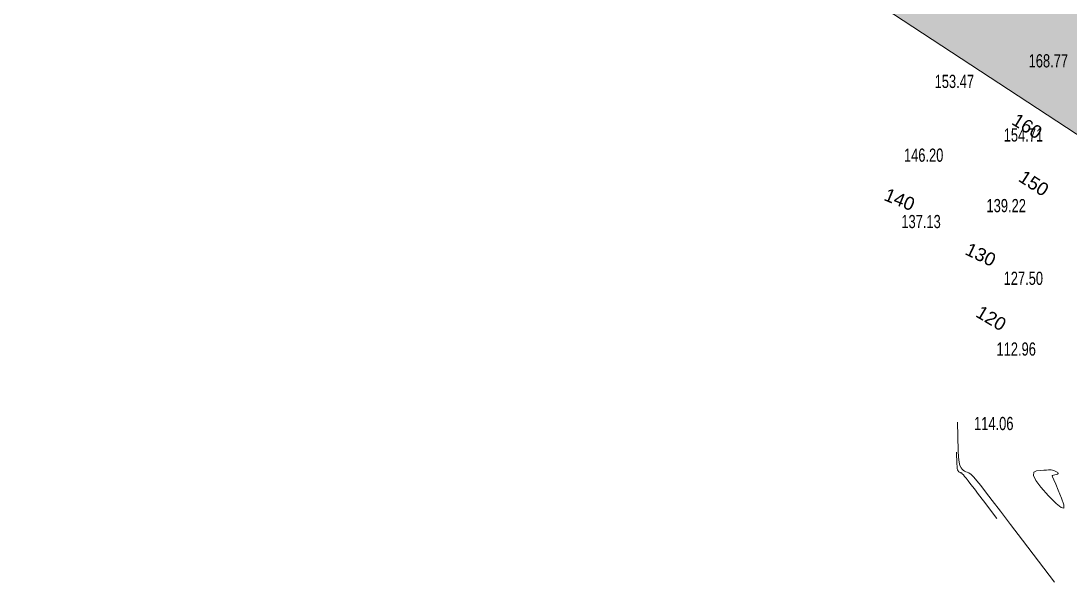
# Model space of a CAD drawing. Header units: metres. Extents: x 431006 to 434411, y 2469261 to 2473208.
# Drawn here: x 432173 to 432491.3, y 2469605 to 2469775.3 of the extents above; entities that cross this region are included whole.
import ezdxf
from ezdxf.enums import TextEntityAlignment as Align

# ---------------------------------------------------------------- set-up
doc = ezdxf.new("R2010")
doc.units = ezdxf.units.M
doc.header["$MEASUREMENT"] = 0
for name, color, linetype, lineweight in [('CAO DO', 8, 'Continuous', 18), ('MH_DongMuc', 8, 'Continuous', 18), ('MH_DongMuc_Con', 8, 'Continuous', 18), ('ranh gioi thuc vat-ks', 8, 'RAO_T_VAT', 18), ('thuc vat-ks', 8, 'Continuous', 18)]:
    doc.layers.add(name, color=color, linetype=linetype, lineweight=lineweight)
doc.styles.get("Standard").update_dxf_attribs({"font": 'arial.ttf'})
doc.linetypes.add('RAO_T_VAT', pattern='A,0,[133,ltypeshp.shx,S=0.34,R=0,X=-0.17,Y=0],-2,[133,ltypeshp.shx,S=0.08,R=0,X=0,Y=0],-1.5,[133,ltypeshp.shx,S=0.08,R=0,X=0,Y=0],-1.5,[133,ltypeshp.shx,S=0.08,R=0,X=0,Y=0],-2', length=7)

msp = doc.modelspace()

# ---------------------------------------------------------------- hatches: boundary and pattern name
at = {"layer": 'thuc vat-ks'}
h = msp.add_hatch(dxfattribs=at)
h.set_pattern_fill('217B', color=8, scale=20, style=0, pattern_type=2)
h.set_pattern_definition([(0, (14.8, 7.6), (0, 20), [0, -20]), (0, (14.76, 7.848), (0, 20), [0, -20]), (0, (14.648, 8.07), (0, 20), [0, -20]), (0, (14.47, 8.248), (0, 20), [0, -20]), (0, (14.248, 8.36), (0, 20), [0, -20]), (0, (14, 8.4), (0, 20), [0, -20]), (0, (13.752, 8.36), (0, 20), [0, -20]), (0, (13.53, 8.248), (0, 20), [0, -20]), (0, (13.352, 8.07), (0, 20), [0, -20]), (0, (13.24, 7.848), (0, 20), [0, -20]), (0, (13.2, 7.6), (0, 20), [0, -20]), (0, (13.24, 7.352), (0, 20), [0, -20]), (0, (13.352, 7.13), (0, 20), [0, -20]), (0, (13.53, 6.952), (0, 20), [0, -20]), (0, (13.752, 6.84), (0, 20), [0, -20]), (0, (14, 6.8), (0, 20), [0, -20]), (0, (14.248, 6.84), (0, 20), [0, -20]), (0, (14.47, 6.952), (0, 20), [0, -20]), (0, (14.648, 7.13), (0, 20), [0, -20]), (0, (14.76, 7.352), (0, 20), [0, -20]), (0, (6.76, 15.352), (0, 20), [0, -20]), (0, (6.648, 15.13), (0, 20), [0, -20]), (0, (6.47, 14.952), (0, 20), [0, -20]), (0, (6.248, 14.84), (0, 20), [0, -20]), (0, (6, 14.8), (0, 20), [0, -20]), (0, (5.752, 14.84), (0, 20), [0, -20]), (0, (5.53, 14.952), (0, 20), [0, -20]), (0, (5.352, 15.13), (0, 20), [0, -20]), (0, (5.24, 15.352), (0, 20), [0, -20]), (0, (5.2, 15.6), (0, 20), [0, -20]), (0, (5.24, 15.848), (0, 20), [0, -20]), (0, (5.352, 16.07), (0, 20), [0, -20]), (0, (5.53, 16.248), (0, 20), [0, -20]), (0, (5.752, 16.36), (0, 20), [0, -20]), (0, (6, 16.4), (0, 20), [0, -20]), (0, (6.248, 16.36), (0, 20), [0, -20]), (0, (6.47, 16.248), (0, 20), [0, -20]), (0, (6.648, 16.07), (0, 20), [0, -20]), (0, (6.76, 15.848), (0, 20), [0, -20]), (0, (6.8, 15.6), (0, 20), [0, -20]), (0, (14, 4), (0, 20), [1.086, -18.914]), (0, (6, 12), (0, 20), [1.086, -18.914]), (90, (14, 4), (-20, 1e-15), [2.8, -17.2]), (90, (6, 12), (-20, 1e-15), [2.8, -17.2])])
h.paths.add_polyline_path([(432180.37, 2469969.08), (432429.02, 2469783.26), (432507.91, 2469731.41), (432528.24, 2469733.83), (432561.32, 2469754.44), (432634.45, 2469865.28), (432626.68, 2469886.61), (432562.6, 2469916.67), (432524.68, 2469951), (432448.67, 2469998.66), (432422.73, 2470028.05), (432390.35, 2470047.11), (432340.88, 2470081.61), (432300.67, 2470135.95), (432281.32, 2470179.79), (432245.98, 2470231.97), (432226.01, 2470235.7), (432198.53, 2470248.97), (432169.01, 2470281.63), (432135.72, 2470306.95), (432118.88, 2470332.48), (432111.38, 2470356.64), (432122.51, 2470374.06), (432141.75, 2470385.47), (432184.43, 2470371.88), (432214.97, 2470334.67), (432223.22, 2470335.2), (432255.46, 2470343.98), (432289.82, 2470344.51), (432358.98, 2470361.66), (432400, 2470358.21), (432466.08, 2470360.85), (432480.43, 2470365.76), (432484.96, 2470377.07), (432474.39, 2470394.04), (432458.53, 2470408.75), (432465.15, 2470430.58), (432487.2, 2470448.37), (432513.5, 2470448.79), (432530.47, 2470450.49), (432549.56, 2470459.81), (432561.86, 2470474.21), (432559.74, 2470484.38), (432508.41, 2470502.6), (432469.79, 2470511.59), (432437.55, 2470512.86), (432411.67, 2470528.11), (432386.16, 2470541.75), (432337.39, 2470576.91), (432323.39, 2470575.22), (432311.09, 2470546.41), (432288.89, 2470537.59), (432213.66, 2470523.31), (432153.15, 2470530.87), (432102.61, 2470541.48), (432026.55, 2470585.55), (431977.33, 2470634.42), (431946.37, 2470644.7), (431929.46, 2470656.95), (431904.93, 2470681.45), (431839.26, 2470741.82), (431812.41, 2470756.38), (431793.18, 2470759.36), (431774.95, 2470753.07), (431760.09, 2470497.2), (431748.02, 2470295.86), (431757.52, 2470270.11)])

# ---------------------------------------------------------------- linework, layer by layer
at = {"layer": 'MH_DongMuc_Con', "color": 8, "lineweight": 0}
for points, elevation in [([(432457.22, 2469653.48), (432457.39, 2469644.82), (432457.52, 2469642.91), (432457.71, 2469641.42), (432457.95, 2469640.34), (432458.26, 2469639.68), (432458.6, 2469639.27), (432458.96, 2469638.93), (432459.34, 2469638.67), (432459.75, 2469638.48), (432460.17, 2469638.37), (432460.68, 2469638.14), (432461.34, 2469637.62), (432462.15, 2469636.81), (432463.11, 2469635.7), (432464.23, 2469634.3), (432465.69, 2469632.39), (432467.69, 2469629.78), (432470.23, 2469626.47), (432473.3, 2469622.44), (432476.92, 2469617.72), (432486.63, 2469605.01)], 106), ([(432456.93, 2469644.46), (432457, 2469640.87), (432457.05, 2469640.07), (432457.13, 2469639.45), (432457.23, 2469639.01), (432457.36, 2469638.74), (432457.5, 2469638.56), (432457.65, 2469638.42), (432457.81, 2469638.31), (432457.98, 2469638.24), (432458.15, 2469638.19), (432458.36, 2469638.1), (432458.64, 2469637.88), (432458.97, 2469637.54), (432459.37, 2469637.08), (432459.84, 2469636.5), (432460.44, 2469635.71), (432461.27, 2469634.62), (432462.33, 2469633.25), (432463.6, 2469631.58), (432465.11, 2469629.62), (432469.14, 2469624.34)], 104), ([(432482.38, 2469638.85), (432483.37, 2469638.94), (432484.17, 2469639), (432484.8, 2469639.03), (432485.24, 2469639.04), (432485.6, 2469639.01), (432485.99, 2469638.93), (432486.39, 2469638.82), (432486.81, 2469638.66), (432487.25, 2469638.46), (432487.61, 2469638.25), (432487.78, 2469638.07), (432487.76, 2469637.91), (432487.54, 2469637.77), (432487.14, 2469637.66), (432486.69, 2469637.56), (432486.35, 2469637.47), (432486.11, 2469637.38), (432485.97, 2469637.3), (432485.94, 2469637.23), (432486.07, 2469636.9), (432486.42, 2469636.06), (432486.99, 2469634.71), (432487.78, 2469632.85), (432488.78, 2469630.48), (432489.51, 2469628.41), (432489.48, 2469627.44), (432488.68, 2469627.58), (432487.13, 2469628.82), (432484.8, 2469631.17), (432482.5, 2469633.79), (432480.98, 2469635.85), (432480.26, 2469637.37), (432480.34, 2469638.33), (432481.2, 2469638.73), (432482.38, 2469638.85)], 116)]:
    msp.add_lwpolyline(points, dxfattribs=dict(at, elevation=elevation))
at = {"layer": 'ranh gioi thuc vat-ks', "color": 8, "lineweight": 0, "ltscale": 3}
msp.add_lwpolyline([(431757.52, 2470270.11), (432180.37, 2469969.08), (432429.02, 2469783.26), (432507.91, 2469731.41), (432528.24, 2469733.83), (432561.32, 2469754.44), (432634.45, 2469865.28), (432626.68, 2469886.61), (432562.6, 2469916.67), (432524.68, 2469951), (432448.67, 2469998.66), (432422.73, 2470028.05), (432390.35, 2470047.11), (432340.88, 2470081.61), (432300.67, 2470135.95), (432281.32, 2470179.79), (432245.98, 2470231.97), (432226.01, 2470235.7), (432198.53, 2470248.97), (432169.01, 2470281.63)], dxfattribs=at)

# ---------------------------------------------------------------- texts
at = {"layer": 'CAO DO', "color": 8, "lineweight": 0, "width": 0.7}
for s, p in [('168.77', (432478.78, 2469761.19, 168.77)), ('153.47', (432450.25, 2469754.94, 153.47)), ('154.71', (432471.22, 2469738.69, 154.71)), ('146.20', (432440.94, 2469732.56, 146.2)), ('139.22', (432466, 2469717.25, 139.22)), ('137.13', (432440.16, 2469712.41, 137.13)), ('127.50', (432471.19, 2469695.19, 127.5)), ('112.96', (432469.03, 2469673.72, 112.96)), ('114.06', (432462.22, 2469651.12, 114.06))]:
    msp.add_text(s, height=4, dxfattribs=at).set_placement(p)
at = {"layer": 'MH_DongMuc', "color": 8, "lineweight": 0}
for s, rotation, p in [('160', 328.3068, (432478.33, 2469743.38, 160)), ('150', 327.027, (432480.37, 2469726.04, 150)), ('140', 337.9728, (432439.62, 2469721.11, 140)), ('130', 334.7156, (432464.24, 2469704.39, 130)), ('120', 329.2893, (432467.43, 2469685.08, 120))]:
    msp.add_text(s, height=4, rotation=rotation, dxfattribs=at).set_placement(p, align=Align.MIDDLE)

doc.saveas('drawing.dxf')
